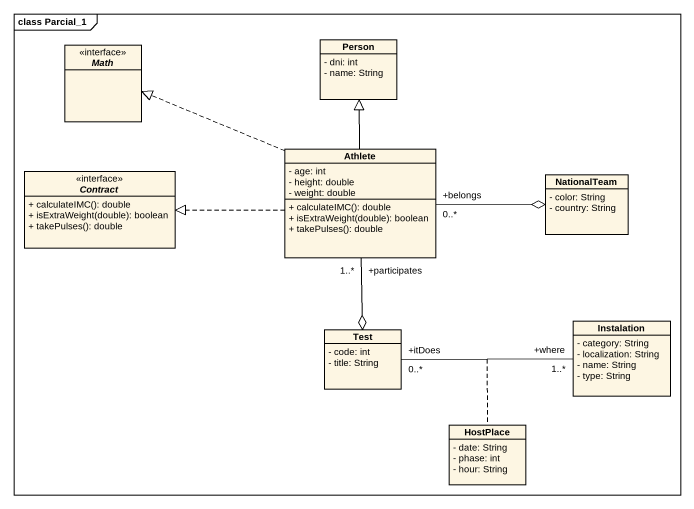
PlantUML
@startuml
mainframe class Parcial_1
hide circle
hide empty members
skinparam classAttributeIconSize 0
interface Math <<interface>>
class "Person" as Person_ {
  - dni: int
  - name: String
}
interface Contract <<interface>> {
  + calculateIMC(): double
  + isExtraWeight(double): boolean
  + takePulses(): double
}
class Athlete {
  - age: int
  - height: double
  - weight: double
  + calculateIMC(): double
  + isExtraWeight(double): boolean
  + takePulses(): double
}
class NationalTeam {
  - color: String
  - country: String
}
class Test {
  - code: int
  - title: String
}
class Instalation {
  - category: String
  - localization: String
  - name: String
  - type: String
}
class HostPlace {
  - date: String
  - phase: int
  - hour: String
}
Athlete .left.|> Math
Athlete -up-|> Person_
Athlete .left.|> Contract
Athlete "+belongs\n0..*" -right-o NationalTeam
Athlete "+participates\n1..*" --o Test
Test "+itDoes\n0..*" -right- "+where\n1..*" Instalation
(Test, Instalation) .. HostPlace
@enduml
